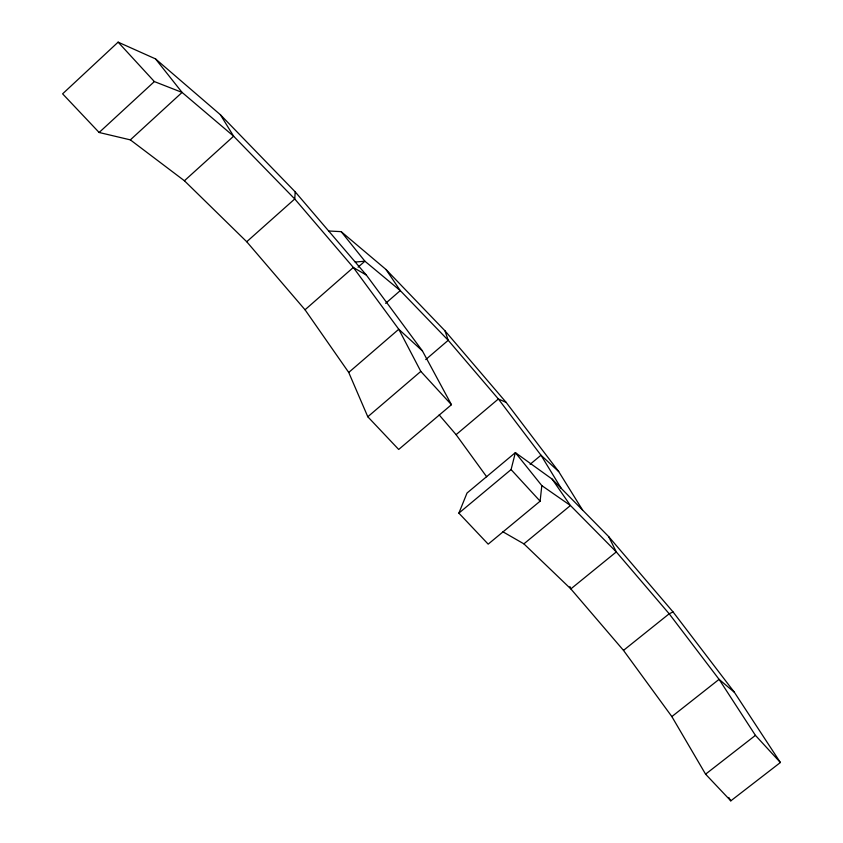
<?xml version="1.0" encoding="UTF-8"?>
<svg xmlns="http://www.w3.org/2000/svg" width="843" height="843" viewBox="0 0 843 843"><rect width="100%" height="100%" fill="white"/><g stroke="black" fill="none" stroke-linecap="round" stroke-linejoin="round"><path stroke-width="1.26" d="M295.208 191.867L294.744 198.969L353.333 267.463L398.771 329.255L420.815 371.405L451.448 404.714L398.697 449.456L367.801 416.769L348.728 372.448L305.029 309.771L246.725 241.741L184.417 180.76L130.349 139.875L99.137 132.488L62.614 93.836L118.115 42.15L155.512 58.884L220.402 114.743L295.208 191.867L366.399 275.113L422.459 350.973L451.448 404.714M540.121 501.174L541.817 485.61L515.368 452.628L467.022 493.039L458.877 513.134L488.181 544.146L540.121 501.174L511.079 469.583L515.368 452.628L552.112 479.087L608.625 536.559L673.062 611.944L734.337 692.24L780.386 762.515L730.797 800.85L705.58 774.169L671.85 716.582L623.493 650.385L570.837 588.909L523.893 543.861L502.923 531.807M99.137 132.488L154.364 81.581L182.088 92.424L233.616 136.197L294.744 198.969L246.725 241.741M130.349 139.875L182.088 92.424L155.512 58.884M184.417 180.76L233.616 136.197L220.402 114.743M305.029 309.771L353.333 267.463L366.399 275.113M358.064 267.189L364.903 261.204L400.277 290.614L448.223 340.298L498.371 398.981L540.995 455.231L561.259 488.403M385.63 303.332L400.277 290.614L385.999 269.486L341.173 231.646L328.675 230.993M348.728 372.448L398.771 329.255L422.459 350.973M425.726 359.582L448.223 340.298L444.978 330.814L385.999 269.486M367.801 416.769L420.815 371.405M486.685 476.801L456.095 434.661L498.371 398.981L506.158 402.406L558.688 471.543L582.587 510.078M458.877 513.134L511.079 469.583M530.089 464.314L540.995 455.231L558.688 471.543M523.893 543.861L570.448 505.515L616.296 551.923L669.184 613.788L719.079 679.353L755.433 735.37L780.386 762.515M623.493 650.385L669.184 613.788L673.062 611.944M671.85 716.582L719.079 679.353L734.337 692.24M705.58 774.169L755.433 735.37M355.23 262.047L364.903 261.204L341.173 231.646M541.817 485.61L570.448 505.515L552.112 479.087M118.115 42.15L154.364 81.581M444.978 330.814L506.158 402.406M439.161 414.893L456.095 434.661M728.784 797.467L730.797 800.85M608.625 536.559L616.296 551.923L570.837 588.909L569.91 586.591"/></g></svg>
